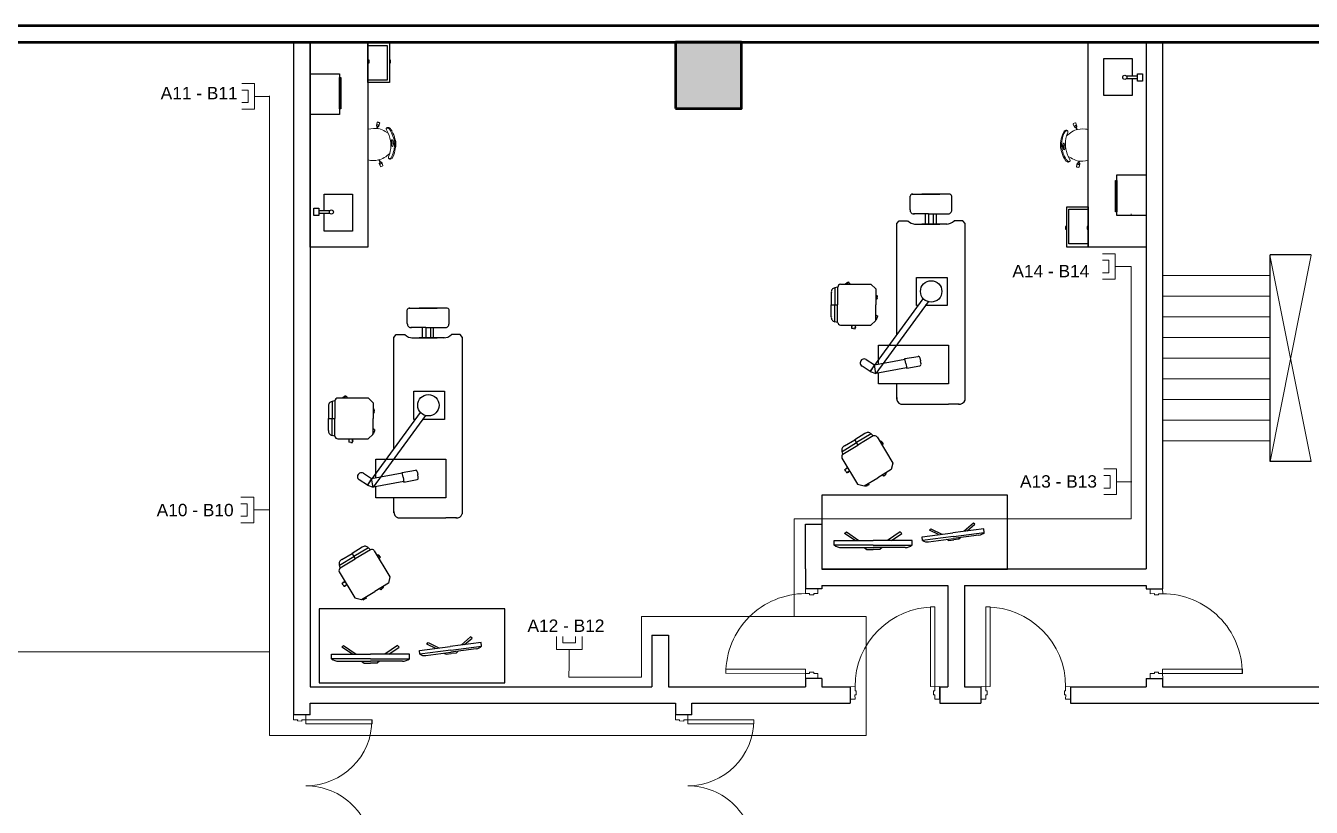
# Model space of a CAD drawing. Header units: millimetres. Extents: x 521 to 148073, y -17811 to 32040.
# Drawn here: x 29026 to 45029, y 22236 to 31959 of the extents above; entities that cross this region are included whole.
import ezdxf

# ---------------------------------------------------------------- set-up
doc = ezdxf.new("R2010")
doc.units = ezdxf.units.MM
for name, color, linetype, lineweight in [('nabytek', 7, 'Continuous', 30), ('OAP220', 1, 'Continuous', 30), ('OAP240', 7, 'Continuous', 0), ('OAP280', 2, 'Continuous', 53), ('OAP315', 5, 'Continuous', 0), ('OAP417', 2, 'Continuous', 0), ('RC1.', 190, 'Continuous', 20)]:
    doc.layers.add(name, color=color, linetype=linetype, lineweight=lineweight)
doc.layers.add('srafa', color=7, linetype='Continuous')
doc.styles.add('PDF Arial', font='arial.ttf')

# ---------------------------------------------------------------- blocks, each defined once
blk = doc.blocks.new('*U8')
at = {"layer": 'OAP315', "extrusion": (0, 0, -1), "flags": 128}
for points in [[(-0.486, 0.735), (-0.532, 0.754), (-0.836, 0.014), (-0.789, -0.005), (-0.486, 0.735)], [(0.645, -0.593), (0.599, -0.574), (0.902, 0.167), (0.948, 0.148), (0.645, -0.593)], [(-0.891, 0.037), (-0.836, 0.014), (-0.855, -0.032), (-0.841, -0.038), (-0.86, -0.084), (-0.874, -0.079), (-0.893, -0.125), (-0.948, -0.102), (-0.891, 0.037)], [(0.7, -0.615), (0.645, -0.593), (0.626, -0.639), (0.612, -0.633), (0.593, -0.68), (0.607, -0.685), (0.588, -0.731), (0.643, -0.754), (0.7, -0.615)]]:
    blk.add_lwpolyline(points, close=True, dxfattribs=at)
at = {"layer": 'OAP315', "extrusion": (0, 0, -1)}
blk.add_arc((-0.836, 0.014), 0.8, 337.7176, 67.7176, dxfattribs=at)
at = {"layer": 'OAP315'}
blk.add_arc((-0.645, -0.593), 0.8, 22.2824, 112.2824, dxfattribs=at)
blk = doc.blocks.new('B1500-91')
at = {"layer": 'OAP315', "rotation": 67.71764840910753}
blk.add_blockref('*U8', (-0.304, 0.881), dxfattribs=at)
blk = doc.blocks.new('*U6')
at = {"layer": 'OAP315', "extrusion": (0, 0, -1), "flags": 128}
for points in [[(-0.649, 0.332), (-0.607, 0.289), (-0.643, 0.254), (-0.633, 0.243), (-0.669, 0.209), (-0.68, 0.22), (-0.716, 0.185), (-0.757, 0.229), (-0.649, 0.332)], [(0.059, -0.409), (0.025, -0.373), (0.723, 0.294), (0.757, 0.258), (0.059, -0.409)], [(0.101, -0.452), (0.059, -0.409), (0.023, -0.444), (0.013, -0.433), (-0.023, -0.467), (-0.013, -0.478), (-0.049, -0.513), (-0.008, -0.556), (0.101, -0.452)]]:
    blk.add_lwpolyline(points, close=True, dxfattribs=at)
at = {"layer": 'OAP315'}
blk.add_arc((-0.059, -0.409), 0.965, 46.3107, 136.3107, dxfattribs=at)
blk = doc.blocks.new('A900-90')
at = {"layer": 'OAP315', "rotation": 313.6892712838268}
blk.add_blockref('*U6', (0.397, 0.24), dxfattribs=at)
blk = doc.blocks.new('*U95')
at = {"layer": 'nabytek'}
for p, q in [((-58, 2137), (-58, 2307)), ((-33, 2331), (312, 2331)), ((436, 2331), (90, 2331)), ((461, 2137), (461, 2307)), ((133, 2087), (-16, 2087)), ((133, 1961), (133, 2087)), ((172, 2087), (133, 2087)), ((172, 2087), (172, 1961)), ((172, 2087), (312, 2087)), ((230, 2087), (230, 1961)), ((270, 1961), (270, 2087)), ((270, 2087), (419, 2087)), ((-224, 1966), (-195, 2001)), ((-224, 580), (-224, 1966)), ((-195, 2001), (-88, 2001)), ((-1, 1961), (312, 1961)), ((403, 1961), (90, 1961)), ((90, 1961), (270, 1961)), ((312, 1961), (133, 1961)), ((172, 1961), (205, 1961)), ((598, 2001), (490, 2001)), ((627, 1966), (598, 2001)), ((627, -230), (627, 1966)), ((-959, 1177), (-994, 1168)), ((-994, 1168), (-994, 957)), ((-959, 1177), (-959, 957)), ((-924, 1212), (-546, 1212)), ((-815, 1235), (-809, 1215)), ((-808, 1212), (-809, 1215)), ((-546, 1212), (-485, 1153)), ((-485, 1153), (-485, 957)), ((-1038, 1106), (-1038, 957)), ((-554, 128), (107, 1032)), ((168, 995), (-482, 102)), ((-473, 1075), (-469, 1054)), ((-465, 1034), (-469, 1054)), ((-1038, 808), (-1038, 957)), ((-1038, 957), (-959, 957)), ((-994, 746), (-994, 957)), ((-959, 737), (-959, 957)), ((-485, 761), (-485, 957)), ((-465, 819), (-468, 798)), ((-959, 737), (-994, 746)), ((-924, 702), (-546, 702)), ((-546, 702), (-485, 761)), ((-472, 777), (-468, 798)), ((-451, 369), (-451, 452)), ((-451, 452), (-425, 452)), ((-224, 452), (-224, 456)), ((-502, 210), (-121, 280)), ((-482, 102), (-502, 210)), ((-101, 171), (-482, 102)), ((-100, 166), (-101, 171)), ((65, 296), (72, 259)), ((79, 222), (72, 259)), ((-554, 128), (-482, 102)), ((-224, -219), (-224, -29)), ((-174, -280), (421, -280)), ((555, -280), (421, -280)), ((-904, -868), (-724, -759)), ((-894, -903), (-706, -789)), ((-874, -799), (-746, -722)), ((-619, -645), (-746, -722)), ((-746, -722), (-706, -789)), ((-543, -651), (-724, -759)), ((-517, -676), (-706, -789)), ((-517, -676), (-543, -651)), ((-469, -688), (-274, -1012)), ((-409, -788), (-407, -785)), ((-393, -769), (-407, -785)), ((-906, -951), (-711, -1275)), ((-894, -903), (-904, -868)), ((-293, -1094), (-461, -1196)), ((-274, -1012), (-293, -1094)), ((-711, -1275), (-629, -1297)), ((-629, -1297), (-461, -1196)), ((-385, -1173), (-369, -1159)), ((-354, -1145), (-369, -1159)), ((-608, -1300), (-589, -1292)), ((-569, -1284), (-589, -1292)), ((-873, -1890), (-851, -1869)), ((-742, -1975), (-873, -1890)), ((-851, -1869), (-694, -1975)), ((-181, -1869), (-338, -1975)), ((-290, -1975), (-159, -1890)), ((-159, -1890), (-181, -1869)), ((92, -1930), (476, -1880)), ((185, -1849), (200, -1830)), ((297, -1903), (185, -1849)), ((200, -1830), (336, -1898)), ((860, -1829), (476, -1880)), ((799, -1908), (485, -1950)), ((730, -1761), (617, -1861)), ((655, -1856), (749, -1775)), ((749, -1775), (730, -1761)), ((-1002, -1975), (-516, -1975)), ((-912, -2064), (-516, -2064)), ((-628, -2064), (-596, -2088)), ((-30, -1975), (-516, -1975)), ((-119, -2064), (-516, -2064)), ((-404, -2064), (-435, -2088)), ((172, -1991), (485, -1950)), ((396, -1961), (424, -1977)), ((424, -1977), (488, -1969)), ((551, -1961), (488, -1969)), ((574, -1938), (551, -1961)), ((-596, -2088), (-516, -2088)), ((-435, -2088), (-516, -2088))]:
    blk.add_line(p, q, dxfattribs=at)
for points in [[(43, 946), (24, 946), (24, 1296), (405, 1296), (405, 946), (132, 946)], [(-853, 1212), (-857, 1222), (-815, 1235), (-809, 1215)], [(-808, 1212), (-809, 1215)], [(-485, 1072), (-473, 1075), (-469, 1054)], [(-485, 1030), (-465, 1034), (-469, 1054)], [(-485, 822), (-465, 819), (-468, 798)], [(-762, 660), (-782, 661), (-780, 702)], [(-762, 660), (-741, 659), (-739, 702)], [(-485, 779), (-472, 777), (-468, 798)], [(-425, 452), (421, 452), (421, -29), (-451, -29), (-451, 108)], [(-451, 219), (-451, 369)], [(-604, 275), (-502, 210), (-554, 128), (-656, 194)], [(-111, 226), (-122, 286), (43, 315)], [(-111, 226), (-100, 166), (65, 196)], [(65, 296), (72, 259)], [(79, 222), (72, 259)], [(-433, -748), (-426, -740), (-393, -769), (-407, -785)], [(-409, -788), (-407, -785)], [(-858, -1112), (-868, -1093), (-832, -1074)], [(-858, -1112), (-848, -1130), (-810, -1110)], [(-577, -1265), (-569, -1284), (-589, -1292)], [(-399, -1158), (-385, -1173), (-369, -1159)], [(-362, -1136), (-354, -1145), (-369, -1159)], [(-613, -1287), (-608, -1300), (-589, -1292)], [(482, -1925), (98, -1975), (92, -1930), (476, -1880)], [(482, -1925), (866, -1875), (860, -1829), (476, -1880)], [(-516, -2033), (-1002, -2033), (-1002, -1975), (-516, -1975)], [(-516, -2033), (-30, -2033), (-30, -1975), (-516, -1975)]]:
    blk.add_lwpolyline(points, dxfattribs=at)
blk.add_lwpolyline([(-1154, -2331), (1154, -2331), (1154, -1412), (-1154, -1412)], close=True, dxfattribs=at)
blk.add_circle((205, 1122), 133, dxfattribs=at)
for centre, radius, start, end in [((-29, 2302), 29.4, 81.9407, 170.0281), ((432, 2302), 29.4, 9.9719, 98.0593), ((-10, 2135), 48.2, 177.1723, 277.1519), ((413, 2135), 48.2, 262.8481, 2.8277), ((5, 2088), 127, 223.3085, 272.3226), ((398, 2088), 127, 267.6774, 316.6915), ((-985, 1115), 53.5, 99.8338, 189.9471), ((-919, 1172), 39.9, 96.8424, 173.1576), ((-826, 1200), 36, 75.9742, 139.9989), ((-488, 1041), 36, 69.914, 84.7701), ((-492, 1059), 36, 283.3806, 313.9387), ((-985, 799), 53.5, 170.0529, 260.1662), ((-491, 792), 36, 49.4152, 79.7512), ((-919, 742), 39.9, 186.8424, 263.1576), ((-751, 681), 36, 145.1372, 209.162), ((-770, 682), 36, 325.1372, 29.162), ((-488, 811), 36, 275.6596, 293.4399), ((-547, 764), 61.7, 357.2677, 2.7323), ((-630, 234), 48.4, 57.5834, 237.5834), ((41, 290), 25.6, 6.9044, 85.0243), ((53, 219), 25.6, 295.6337, 13.7535), ((-150, -209), 74.5, 172.1869, 251.4375), ((556, -206), 74.5, 262.1869, 341.4375), ((-584, -686), 53.5, 40.8802, 130.9935), ((-854, -848), 53.5, 111.0994, 201.2126), ((-501, -712), 39.9, 37.8889, 114.204), ((-429, -778), 36, 17.0206, 81.0453), ((-869, -934), 39.9, 127.8889, 204.204), ((-834, -1110), 36, 86.1837, 150.2084), ((-843, -1093), 36, 266.1837, 330.2084), ((-606, -1275), 36, 350.4617, 20.7977), ((-377, -1137), 36, 224.4271, 254.9851), ((-391, -1150), 36, 10.9604, 25.8166), ((-658, -1242), 61.7, 298.3141, 303.7788), ((-588, -1268), 36, 216.706, 234.4864), ((791, -1808), 101, 274.3953, 318.5955), ((-919, -1937), 126, 228.8706, 273.0709), ((-113, -1937), 126, 266.9291, 311.1294), ((153, -1892), 101, 236.3367, 280.537)]:
    blk.add_arc(centre, radius, start, end, dxfattribs=at)
blk = doc.blocks.new('*U94')
at = {"layer": 'nabytek', "color": 0, "linetype": 'ByBlock', "lineweight": -2, "transparency": 16777216}
blk.add_blockref('*U95', (0, 0), dxfattribs=at)
blk = doc.blocks.new('*U97')
at = {"layer": 'nabytek'}
for p, q in [((-58, 2137), (-58, 2307)), ((-33, 2331), (312, 2331)), ((436, 2331), (90, 2331)), ((461, 2137), (461, 2307)), ((133, 2087), (-16, 2087)), ((133, 1961), (133, 2087)), ((172, 2087), (133, 2087)), ((172, 2087), (172, 1961)), ((172, 2087), (312, 2087)), ((230, 2087), (230, 1961)), ((270, 1961), (270, 2087)), ((270, 2087), (419, 2087)), ((-224, 1966), (-195, 2001)), ((-224, 580), (-224, 1966)), ((-195, 2001), (-88, 2001)), ((-1, 1961), (312, 1961)), ((403, 1961), (90, 1961)), ((90, 1961), (270, 1961)), ((312, 1961), (133, 1961)), ((172, 1961), (205, 1961)), ((598, 2001), (490, 2001)), ((627, 1966), (598, 2001)), ((627, -230), (627, 1966)), ((-959, 1177), (-994, 1168)), ((-994, 1168), (-994, 957)), ((-959, 1177), (-959, 957)), ((-924, 1212), (-546, 1212)), ((-815, 1235), (-809, 1215)), ((-808, 1212), (-809, 1215)), ((-546, 1212), (-485, 1153)), ((-485, 1153), (-485, 957)), ((-1038, 1106), (-1038, 957)), ((-554, 128), (107, 1032)), ((168, 995), (-482, 102)), ((-473, 1075), (-469, 1054)), ((-465, 1034), (-469, 1054)), ((-1038, 808), (-1038, 957)), ((-1038, 957), (-959, 957)), ((-994, 746), (-994, 957)), ((-959, 737), (-959, 957)), ((-485, 761), (-485, 957)), ((-465, 819), (-468, 798)), ((-959, 737), (-994, 746)), ((-924, 702), (-546, 702)), ((-546, 702), (-485, 761)), ((-472, 777), (-468, 798)), ((-451, 369), (-451, 452)), ((-451, 452), (-425, 452)), ((-224, 452), (-224, 456)), ((-502, 210), (-121, 280)), ((-482, 102), (-502, 210)), ((-101, 171), (-482, 102)), ((-100, 166), (-101, 171)), ((65, 296), (72, 259)), ((79, 222), (72, 259)), ((-554, 128), (-482, 102)), ((-224, -219), (-224, -29)), ((-174, -280), (421, -280)), ((555, -280), (421, -280)), ((-904, -868), (-724, -759)), ((-894, -903), (-706, -789)), ((-874, -799), (-746, -722)), ((-619, -645), (-746, -722)), ((-746, -722), (-706, -789)), ((-543, -651), (-724, -759)), ((-517, -676), (-706, -789)), ((-517, -676), (-543, -651)), ((-469, -688), (-274, -1012)), ((-409, -788), (-407, -785)), ((-393, -769), (-407, -785)), ((-906, -951), (-711, -1275)), ((-894, -903), (-904, -868)), ((-293, -1094), (-461, -1196)), ((-274, -1012), (-293, -1094)), ((-711, -1275), (-629, -1297)), ((-629, -1297), (-461, -1196)), ((-385, -1173), (-369, -1159)), ((-354, -1145), (-369, -1159)), ((-608, -1300), (-589, -1292)), ((-569, -1284), (-589, -1292)), ((-873, -1890), (-851, -1869)), ((-742, -1975), (-873, -1890)), ((-851, -1869), (-694, -1975)), ((-181, -1869), (-338, -1975)), ((-290, -1975), (-159, -1890)), ((-159, -1890), (-181, -1869)), ((92, -1930), (476, -1880)), ((185, -1849), (200, -1830)), ((297, -1903), (185, -1849)), ((200, -1830), (336, -1898)), ((860, -1829), (476, -1880)), ((799, -1908), (485, -1950)), ((730, -1761), (617, -1861)), ((655, -1856), (749, -1775)), ((749, -1775), (730, -1761)), ((-1002, -1975), (-516, -1975)), ((-912, -2064), (-516, -2064)), ((-628, -2064), (-596, -2088)), ((-30, -1975), (-516, -1975)), ((-119, -2064), (-516, -2064)), ((-404, -2064), (-435, -2088)), ((172, -1991), (485, -1950)), ((396, -1961), (424, -1977)), ((424, -1977), (488, -1969)), ((551, -1961), (488, -1969)), ((574, -1938), (551, -1961)), ((-596, -2088), (-516, -2088)), ((-435, -2088), (-516, -2088))]:
    blk.add_line(p, q, dxfattribs=at)
for points in [[(43, 946), (24, 946), (24, 1296), (405, 1296), (405, 946), (132, 946)], [(-853, 1212), (-857, 1222), (-815, 1235), (-809, 1215)], [(-808, 1212), (-809, 1215)], [(-485, 1072), (-473, 1075), (-469, 1054)], [(-485, 1030), (-465, 1034), (-469, 1054)], [(-485, 822), (-465, 819), (-468, 798)], [(-762, 660), (-782, 661), (-780, 702)], [(-762, 660), (-741, 659), (-739, 702)], [(-485, 779), (-472, 777), (-468, 798)], [(-425, 452), (421, 452), (421, -29), (-451, -29), (-451, 108)], [(-451, 219), (-451, 369)], [(-604, 275), (-502, 210), (-554, 128), (-656, 194)], [(-111, 226), (-122, 286), (43, 315)], [(-111, 226), (-100, 166), (65, 196)], [(65, 296), (72, 259)], [(79, 222), (72, 259)], [(-433, -748), (-426, -740), (-393, -769), (-407, -785)], [(-409, -788), (-407, -785)], [(-858, -1112), (-868, -1093), (-832, -1074)], [(-858, -1112), (-848, -1130), (-810, -1110)], [(-577, -1265), (-569, -1284), (-589, -1292)], [(-399, -1158), (-385, -1173), (-369, -1159)], [(-362, -1136), (-354, -1145), (-369, -1159)], [(-613, -1287), (-608, -1300), (-589, -1292)], [(482, -1925), (98, -1975), (92, -1930), (476, -1880)], [(482, -1925), (866, -1875), (860, -1829), (476, -1880)], [(-516, -2033), (-1002, -2033), (-1002, -1975), (-516, -1975)], [(-516, -2033), (-30, -2033), (-30, -1975), (-516, -1975)]]:
    blk.add_lwpolyline(points, dxfattribs=at)
blk.add_lwpolyline([(-1154, -2331), (1154, -2331), (1154, -1412), (-1154, -1412)], close=True, dxfattribs=at)
blk.add_circle((205, 1122), 133, dxfattribs=at)
for centre, radius, start, end in [((-29, 2302), 29.4, 81.9407, 170.0281), ((432, 2302), 29.4, 9.9719, 98.0593), ((-10, 2135), 48.2, 177.1723, 277.1519), ((413, 2135), 48.2, 262.8481, 2.8277), ((5, 2088), 127, 223.3085, 272.3226), ((398, 2088), 127, 267.6774, 316.6915), ((-985, 1115), 53.5, 99.8338, 189.9471), ((-919, 1172), 39.9, 96.8424, 173.1576), ((-826, 1200), 36, 75.9742, 139.9989), ((-488, 1041), 36, 69.914, 84.7701), ((-492, 1059), 36, 283.3806, 313.9387), ((-985, 799), 53.5, 170.0529, 260.1662), ((-491, 792), 36, 49.4152, 79.7512), ((-919, 742), 39.9, 186.8424, 263.1576), ((-751, 681), 36, 145.1372, 209.162), ((-770, 682), 36, 325.1372, 29.162), ((-488, 811), 36, 275.6596, 293.4399), ((-547, 764), 61.7, 357.2677, 2.7323), ((-630, 234), 48.4, 57.5834, 237.5834), ((41, 290), 25.6, 6.9044, 85.0243), ((53, 219), 25.6, 295.6337, 13.7535), ((-150, -209), 74.5, 172.1869, 251.4375), ((556, -206), 74.5, 262.1869, 341.4375), ((-584, -686), 53.5, 40.8802, 130.9935), ((-854, -848), 53.5, 111.0994, 201.2126), ((-501, -712), 39.9, 37.8889, 114.204), ((-429, -778), 36, 17.0206, 81.0453), ((-869, -934), 39.9, 127.8889, 204.204), ((-834, -1110), 36, 86.1837, 150.2084), ((-843, -1093), 36, 266.1837, 330.2084), ((-606, -1275), 36, 350.4617, 20.7977), ((-377, -1137), 36, 224.4271, 254.9851), ((-391, -1150), 36, 10.9604, 25.8166), ((-658, -1242), 61.7, 298.3141, 303.7788), ((-588, -1268), 36, 216.706, 234.4864), ((791, -1808), 101, 274.3953, 318.5955), ((-919, -1937), 126, 228.8706, 273.0709), ((-113, -1937), 126, 266.9291, 311.1294), ((153, -1892), 101, 236.3367, 280.537)]:
    blk.add_arc(centre, radius, start, end, dxfattribs=at)
blk = doc.blocks.new('*U96')
at = {"layer": 'nabytek', "color": 0, "linetype": 'ByBlock', "lineweight": -2, "transparency": 16777216}
blk.add_blockref('*U97', (0, 0), dxfattribs=at)

msp = doc.modelspace()

# ---------------------------------------------------------------- linework, layer by layer
at = {"layer": 'nabytek'}
for p, q in [((33430, 30753), (33404, 30759)), ((42108, 30205), (42134, 30198))]:
    msp.add_line(p, q, dxfattribs=at)
for points in [[(32565, 31753), (33286, 31753), (33286, 29204), (32565, 29204)], [(33286, 31753), (33555, 31753), (33555, 31254), (33286, 31254)], [(33286, 31712), (33527, 31712), (33527, 31282), (33286, 31282)], [(42973, 29204), (42252, 29204), (42252, 31753), (42973, 31753)], [(33286, 31496), (33300, 31496), (33300, 31529), (33286, 31529)], [(33555, 31496), (33568, 31496), (33568, 31529), (33555, 31529)], [(32565, 31360), (32930, 31360), (32930, 30854), (32565, 30854)], [(32930, 31315), (32947, 31315), (32947, 30925), (32930, 30925)], [(42926, 31268), (42865, 31268), (42865, 31359), (42926, 31359)], [(42973, 29598), (42608, 29598), (42608, 30103), (42973, 30103)], [(42608, 29642), (42591, 29642), (42591, 30033), (42608, 30033)], [(32612, 29689), (32673, 29689), (32673, 29598), (32612, 29598)], [(42252, 29204), (41984, 29204), (41984, 29704), (42252, 29704)], [(42252, 29245), (42012, 29245), (42012, 29676), (42252, 29676)], [(41984, 29461), (41970, 29461), (41970, 29428), (41984, 29428)], [(42252, 29461), (42239, 29461), (42239, 29428), (42252, 29428)]]:
    msp.add_lwpolyline(points, close=True, dxfattribs=at)
for points in [[(42797, 31297), (42797, 31093), (42445, 31093), (42445, 31553), (42797, 31553), (42797, 31334)], [(42865, 31297), (42723, 31297)], [(42725, 31334), (42865, 31334)], [(32741, 29661), (32741, 29864), (33094, 29864), (33094, 29404), (32741, 29404), (32741, 29623)], [(32673, 29661), (32816, 29661)], [(32813, 29623), (32673, 29623)]]:
    msp.add_lwpolyline(points, dxfattribs=at)
at = {"layer": 'nabytek', "lineweight": 13}
for points in [[(33391, 30717), (33400, 30757), (33392, 30710)], [(33423, 30709), (33433, 30749), (33419, 30704)], [(33430, 30753), (33432, 30751), (33433, 30749)], [(42065, 30735), (42065, 30738), (42067, 30740)], [(42080, 30698), (42065, 30735), (42086, 30693)], [(42066, 30743), (42091, 30753)], [(42111, 30710), (42096, 30748), (42111, 30703)], [(33393, 30713), (33391, 30715), (33391, 30717)], [(33419, 30704), (33416, 30704), (33404, 30707), (33392, 30710)], [(33394, 30681), (33400, 30703)], [(33403, 30681), (33408, 30701)], [(33537, 30624), (33501, 30644)], [(33537, 30624), (33501, 30644)], [(33512, 30679), (33516, 30683)], [(33512, 30679), (33516, 30683)], [(33515, 30664), (33512, 30676)], [(33515, 30664), (33512, 30676)], [(33515, 30664), (33537, 30624)], [(33515, 30664), (33537, 30624)], [(33545, 30693), (33556, 30689), (33563, 30681), (33586, 30646)], [(33545, 30693), (33556, 30689), (33563, 30681), (33586, 30646)], [(41930, 30603), (41947, 30641), (41953, 30649), (41963, 30656)], [(41930, 30603), (41947, 30641), (41953, 30649), (41963, 30656)], [(41982, 30588), (41997, 30632)], [(41982, 30588), (41997, 30632)], [(42015, 30614), (41982, 30588)], [(42015, 30614), (41982, 30588)], [(41993, 30650), (41998, 30646)], [(41993, 30650), (41998, 30646)], [(41998, 30644), (41997, 30632)], [(41998, 30644), (41997, 30632)], [(42086, 30693), (42088, 30694), (42100, 30698), (42111, 30703)], [(42107, 30666), (42097, 30692)], [(42116, 30668), (42104, 30695)], [(42111, 30710), (42111, 30708), (42110, 30706)], [(33578, 30519), (33579, 30535), (33583, 30540), (33589, 30538), (33594, 30532)], [(33578, 30519), (33579, 30535), (33583, 30540), (33589, 30538), (33594, 30532)], [(33578, 30519), (33579, 30535)], [(33578, 30519), (33579, 30535)], [(33578, 30519), (33579, 30499)], [(33581, 30478), (33579, 30499), (33578, 30519)], [(33578, 30519), (33579, 30499)], [(33581, 30478), (33579, 30499), (33578, 30519)], [(33579, 30499), (33581, 30478)], [(33579, 30499), (33581, 30478)], [(33585, 30464), (33581, 30478)], [(33599, 30469), (33595, 30462), (33590, 30458), (33585, 30464), (33581, 30478)], [(33585, 30464), (33581, 30478)], [(33599, 30469), (33595, 30462), (33590, 30458), (33585, 30464), (33581, 30478)], [(33589, 30538), (33594, 30532), (33589, 30538), (33583, 30540)], [(33589, 30538), (33594, 30532), (33589, 30538), (33583, 30540)], [(33590, 30458), (33585, 30464), (33590, 30458), (33595, 30462)], [(33590, 30458), (33585, 30464), (33590, 30458), (33595, 30462)], [(33595, 30500), (33594, 30532)], [(33595, 30500), (33594, 30532)], [(33594, 30513), (33600, 30514)], [(33594, 30510), (33602, 30507), (33602, 30503), (33596, 30485)], [(33599, 30469), (33595, 30500)], [(33599, 30469), (33595, 30500)], [(33602, 30486), (33597, 30483)], [(33602, 30483), (33597, 30483)], [(33597, 30480), (33601, 30480)], [(33618, 30565), (33622, 30552)], [(33618, 30565), (33622, 30552)], [(33622, 30552), (33629, 30503), (33629, 30453)], [(33622, 30552), (33629, 30503)], [(33622, 30552), (33629, 30503), (33629, 30453)], [(33622, 30552), (33629, 30503)], [(33628, 30439), (33628, 30439)], [(33628, 30439), (33628, 30439)], [(33629, 30503), (33629, 30453)], [(33629, 30503), (33629, 30453)], [(41917, 30406), (41910, 30455), (41909, 30504)], [(41910, 30455), (41909, 30504)], [(41917, 30406), (41910, 30455), (41909, 30504)], [(41910, 30455), (41909, 30504)], [(41910, 30518), (41910, 30518)], [(41910, 30518), (41910, 30518)], [(41917, 30406), (41910, 30455)], [(41917, 30406), (41910, 30455)], [(41920, 30392), (41917, 30406)], [(41920, 30392), (41917, 30406)], [(41936, 30471), (41942, 30474)], [(41944, 30448), (41937, 30451), (41936, 30454), (41942, 30472)], [(41941, 30478), (41937, 30477)], [(41937, 30474), (41942, 30474)], [(41944, 30444), (41938, 30444)], [(41940, 30489), (41943, 30496), (41949, 30499), (41954, 30494), (41957, 30479)], [(41940, 30489), (41943, 30496), (41949, 30499), (41954, 30494), (41957, 30479)], [(41940, 30489), (41943, 30457)], [(41940, 30489), (41943, 30457)], [(41949, 30499), (41954, 30494), (41949, 30499), (41943, 30496)], [(41949, 30499), (41954, 30494), (41949, 30499), (41943, 30496)], [(41943, 30457), (41944, 30425)], [(41943, 30457), (41944, 30425)], [(41961, 30438), (41959, 30423), (41955, 30417), (41949, 30419), (41944, 30425)], [(41961, 30438), (41959, 30423), (41955, 30417), (41949, 30419), (41944, 30425)], [(41949, 30419), (41944, 30425), (41949, 30419), (41955, 30417)], [(41949, 30419), (41944, 30425), (41949, 30419), (41955, 30417)], [(41954, 30494), (41957, 30479)], [(41954, 30494), (41957, 30479)], [(41960, 30458), (41957, 30479)], [(41957, 30479), (41960, 30458), (41961, 30438)], [(41960, 30458), (41957, 30479)], [(41957, 30479), (41960, 30458), (41961, 30438)], [(41961, 30438), (41959, 30423)], [(41961, 30438), (41959, 30423)], [(41961, 30438), (41960, 30458)], [(41961, 30438), (41960, 30458)], [(33422, 30290), (33434, 30262)], [(33427, 30247), (33442, 30209), (33428, 30254)], [(33427, 30247), (33427, 30249), (33429, 30251)], [(33452, 30265), (33450, 30264), (33439, 30259), (33428, 30254)], [(33431, 30292), (33442, 30265)], [(33458, 30260), (33473, 30222), (33452, 30265)], [(33524, 30344), (33557, 30369)], [(33524, 30344), (33557, 30369)], [(33540, 30313), (33541, 30326)], [(33540, 30313), (33541, 30326)], [(33557, 30369), (33541, 30326)], [(33557, 30369), (33541, 30326)], [(33545, 30307), (33541, 30311)], [(33545, 30307), (33541, 30311)], [(33608, 30354), (33591, 30316), (33586, 30308), (33576, 30302)], [(33608, 30354), (33591, 30316), (33586, 30308), (33576, 30302)], [(41993, 30264), (41982, 30269), (41975, 30276), (41953, 30311)], [(41993, 30264), (41982, 30269), (41975, 30276), (41953, 30311)], [(42023, 30293), (42001, 30334)], [(42001, 30334), (42038, 30314)], [(42023, 30293), (42001, 30334)], [(42001, 30334), (42038, 30314)], [(42026, 30279), (42022, 30274)], [(42026, 30279), (42022, 30274)], [(42023, 30293), (42026, 30281)], [(42023, 30293), (42026, 30281)], [(42115, 30248), (42106, 30209), (42120, 30254)], [(42120, 30254), (42123, 30253), (42134, 30250), (42146, 30248)], [(42135, 30277), (42130, 30256)], [(42144, 30276), (42138, 30254)], [(42148, 30240), (42139, 30201), (42146, 30248)], [(33473, 30215), (33448, 30204)], [(33473, 30222), (33473, 30220), (33471, 30218)], [(42108, 30205), (42106, 30206), (42106, 30209)], [(42145, 30244), (42147, 30243), (42148, 30240)]]:
    msp.add_lwpolyline(points, dxfattribs=at)
at = {"layer": 'nabytek'}
for centre in [(42707, 31317), (32831, 29641)]:
    msp.add_circle(centre, 25.6, dxfattribs=at)
at = {"layer": 'nabytek', "lineweight": 13}
for centre, radius, start, end in [((33371, 30353), 329, 81.0504, 104.5536), ((33371, 30353), 329, 81.0504, 104.5536), ((33351, 30411), 277, 57.339, 75.0494), ((33351, 30411), 277, 57.339, 75.0494), ((33528, 30661), 25.2, 79.5095, 117.9407), ((33528, 30661), 25.2, 79.5095, 117.9407), ((33528, 30661), 25.2, 79.5095, 117.9407), ((33528, 30661), 25.2, 79.5095, 117.9407), ((33536, 30641), 53.2, 80.3322, 105.1518), ((33536, 30641), 53.2, 80.3322, 105.1518), ((33531, 30664), 22.1, 47.1546, 86.3375), ((33531, 30664), 22.1, 47.1546, 86.3375), ((33531, 30664), 22.1, 47.1546, 86.3375), ((33531, 30664), 22.1, 47.1546, 86.3375), ((33203, 30470), 368, 4.3791, 24.6532), ((33203, 30470), 368, 4.3791, 24.6532), ((33203, 30470), 368, 4.3791, 24.6532), ((33203, 30470), 368, 4.3791, 24.6532), ((33400, 30552), 194, 28.794, 41.4214), ((33400, 30552), 194, 28.794, 41.4214), ((33400, 30552), 194, 28.794, 41.4214), ((33400, 30552), 194, 28.794, 41.4214), ((33272, 30473), 344, 15.6034, 29.9223), ((33272, 30473), 344, 15.6034, 29.9223), ((33272, 30473), 344, 15.6034, 29.9223), ((33272, 30473), 344, 15.6034, 29.9223), ((33274, 30474), 356, 12.6255, 28.9984), ((33274, 30474), 356, 12.6255, 28.9984), ((33289, 30477), 327, 4.3529, 15.7986), ((33289, 30477), 327, 4.3529, 15.7986), ((33289, 30477), 327, 4.3529, 15.7986), ((33289, 30477), 327, 4.3529, 15.7986), ((42264, 30480), 356, 159.8467, 176.2196), ((42264, 30480), 356, 159.8467, 176.2196), ((42266, 30480), 344, 158.9229, 173.2418), ((42266, 30480), 344, 158.9229, 173.2418), ((42266, 30480), 344, 158.9229, 173.2418), ((42266, 30480), 344, 158.9229, 173.2418), ((42128, 30538), 194, 147.4248, 160.0501), ((42128, 30538), 194, 147.4248, 160.0501), ((42128, 30538), 194, 147.4248, 160.0501), ((42128, 30538), 194, 147.4248, 160.0501), ((41980, 30605), 53.2, 83.6868, 108.5143), ((41980, 30605), 53.2, 83.6868, 108.5143), ((41982, 30629), 22.1, 102.5077, 141.6906), ((41982, 30629), 22.1, 102.5077, 141.6906), ((41982, 30629), 22.1, 102.5077, 141.6906), ((41982, 30629), 22.1, 102.5077, 141.6906), ((42336, 30488), 368, 164.192, 184.4662), ((42336, 30488), 368, 164.192, 184.4662), ((42336, 30488), 368, 164.192, 184.4662), ((42336, 30488), 368, 164.192, 184.4662), ((41985, 30626), 25.2, 70.9045, 109.3357), ((41985, 30626), 25.2, 70.9045, 109.3357), ((41985, 30626), 25.2, 70.9045, 109.3357), ((41985, 30626), 25.2, 70.9045, 109.3357), ((42198, 30406), 277, 113.7964, 131.5067), ((42198, 30406), 277, 113.7964, 131.5067), ((42187, 30346), 329, 84.2916, 107.7947), ((42187, 30346), 329, 84.2916, 107.7947), ((42207, 30499), 175, 74.969, 85.8878), ((42207, 30499), 175, 74.969, 85.8878), ((33203, 30469), 368, 344.192, 4.4662), ((33203, 30469), 368, 344.192, 4.4662), ((33203, 30469), 368, 344.192, 4.4662), ((33203, 30469), 368, 344.192, 4.4662), ((33272, 30477), 344, 338.9229, 353.2418), ((33272, 30477), 344, 338.9229, 353.2418), ((33272, 30477), 344, 338.9229, 353.2418), ((33272, 30477), 344, 338.9229, 353.2418), ((33512, 30493), 90.8, 4.721, 25.2388), ((33512, 30493), 90.8, 4.721, 25.2388), ((33512, 30494), 90.8, 343.6066, 4.1247), ((33512, 30494), 90.8, 343.6066, 4.1247), ((33274, 30477), 356, 339.8467, 356.2196), ((33274, 30477), 356, 339.8467, 356.2196), ((33289, 30476), 327, 353.0467, 4.4922), ((33289, 30476), 327, 353.0467, 4.4922), ((33289, 30476), 327, 353.0467, 4.4922), ((33289, 30476), 327, 353.0467, 4.4922), ((33445, 30487), 189, 345.3185, 4.7441), ((33445, 30487), 189, 345.3185, 4.7441), ((42094, 30470), 189, 165.3185, 184.7441), ((42094, 30470), 189, 165.3185, 184.7441), ((42264, 30484), 356, 192.6255, 208.9984), ((42264, 30484), 356, 192.6255, 208.9984), ((42249, 30481), 327, 173.0467, 184.4922), ((42249, 30481), 327, 173.0467, 184.4922), ((42249, 30481), 327, 173.0467, 184.4922), ((42249, 30481), 327, 173.0467, 184.4922), ((42250, 30480), 327, 184.3529, 195.7986), ((42250, 30480), 327, 184.3529, 195.7986), ((42250, 30480), 327, 184.3529, 195.7986), ((42250, 30480), 327, 184.3529, 195.7986), ((42027, 30463), 90.8, 163.6066, 184.1247), ((42027, 30463), 90.8, 163.6066, 184.1247), ((42027, 30464), 90.8, 184.721, 205.2388), ((42027, 30464), 90.8, 184.721, 205.2388), ((42336, 30487), 368, 184.3791, 204.6532), ((42336, 30487), 368, 184.3791, 204.6532), ((42336, 30487), 368, 184.3791, 204.6532), ((42336, 30487), 368, 184.3791, 204.6532), ((33331, 30458), 175, 254.969, 265.8878), ((33331, 30458), 175, 254.969, 265.8878), ((33351, 30611), 329, 264.2916, 287.7947), ((33351, 30611), 329, 264.2916, 287.7947), ((33340, 30551), 277, 293.7964, 311.5067), ((33340, 30551), 277, 293.7964, 311.5067), ((33553, 30331), 25.2, 250.9045, 289.3357), ((33553, 30331), 25.2, 250.9045, 289.3357), ((33553, 30331), 25.2, 250.9045, 289.3357), ((33553, 30331), 25.2, 250.9045, 289.3357), ((33559, 30352), 53.2, 263.6868, 288.5143), ((33559, 30352), 53.2, 263.6868, 288.5143), ((33557, 30329), 22.1, 282.5077, 321.6906), ((33557, 30329), 22.1, 282.5077, 321.6906), ((33557, 30329), 22.1, 282.5077, 321.6906), ((33557, 30329), 22.1, 282.5077, 321.6906), ((33411, 30419), 194, 327.4248, 340.0501), ((33411, 30419), 194, 327.4248, 340.0501), ((33411, 30419), 194, 327.4248, 340.0501), ((33411, 30419), 194, 327.4248, 340.0501), ((42266, 30484), 344, 195.6034, 209.9223), ((42266, 30484), 344, 195.6034, 209.9223), ((42266, 30484), 344, 195.6034, 209.9223), ((42266, 30484), 344, 195.6034, 209.9223), ((42138, 30406), 194, 208.794, 221.4214), ((42138, 30406), 194, 208.794, 221.4214), ((42138, 30406), 194, 208.794, 221.4214), ((42138, 30406), 194, 208.794, 221.4214), ((42008, 30294), 22.1, 227.1546, 266.3375), ((42008, 30294), 22.1, 227.1546, 266.3375), ((42008, 30294), 22.1, 227.1546, 266.3375), ((42008, 30294), 22.1, 227.1546, 266.3375), ((42002, 30316), 53.2, 260.3322, 285.1518), ((42002, 30316), 53.2, 260.3322, 285.1518), ((42011, 30296), 25.2, 259.5095, 297.9407), ((42011, 30296), 25.2, 259.5095, 297.9407), ((42011, 30296), 25.2, 259.5095, 297.9407), ((42011, 30296), 25.2, 259.5095, 297.9407), ((42187, 30547), 277, 237.339, 255.0494), ((42187, 30547), 277, 237.339, 255.0494), ((42167, 30604), 329, 261.0504, 284.5536), ((42167, 30604), 329, 261.0504, 284.5536)]:
    msp.add_arc(centre, radius, start, end, dxfattribs=at)
for points in [[(33394, 30714), (33393, 30720), (33400, 30728), (33406, 30728)], [(33396, 30718), (33398, 30723), (33405, 30727), (33410, 30726)], [(33400, 30756), (33400, 30758), (33402, 30760), (33404, 30759)], [(33406, 30728), (33413, 30729), (33421, 30722), (33421, 30716)], [(33410, 30726), (33415, 30725), (33420, 30718), (33419, 30713)], [(42092, 30750), (42093, 30751), (42096, 30749), (42096, 30748)], [(33403, 30704), (33398, 30706), (33394, 30713), (33396, 30718)], [(33408, 30701), (33402, 30700), (33394, 30707), (33394, 30714)], [(33419, 30713), (33418, 30708), (33412, 30702), (33406, 30703)], [(33421, 30716), (33422, 30709), (33415, 30701), (33408, 30701)], [(33423, 30709), (33423, 30708), (33421, 30706), (33419, 30707)], [(33512, 30679), (33513, 30684), (33517, 30690), (33523, 30692)], [(33512, 30679), (33513, 30684), (33517, 30690), (33523, 30692)], [(33512, 30676), (33512, 30679), (33513, 30682), (33516, 30683)], [(33512, 30676), (33512, 30679), (33513, 30682), (33516, 30683)], [(41985, 30658), (41991, 30657), (41997, 30652), (41998, 30646)], [(41985, 30658), (41991, 30657), (41997, 30652), (41998, 30646)], [(41993, 30650), (41996, 30650), (41998, 30647), (41998, 30644)], [(41993, 30650), (41996, 30650), (41998, 30647), (41998, 30644)], [(42096, 30692), (42083, 30695), (42081, 30696), (42080, 30698)], [(42082, 30704), (42081, 30711), (42088, 30719), (42094, 30719)], [(42084, 30702), (42082, 30707), (42086, 30714), (42091, 30716)], [(42101, 30696), (42090, 30691), (42082, 30698), (42082, 30704)], [(42098, 30694), (42093, 30693), (42086, 30697), (42084, 30702)], [(42091, 30716), (42096, 30718), (42104, 30716), (42106, 30711)], [(42094, 30719), (42101, 30720), (42109, 30713), (42109, 30706)], [(42109, 30706), (42110, 30700), (42103, 30692), (42096, 30692)], [(42106, 30711), (42108, 30706), (42106, 30698), (42101, 30696)], [(33622, 30552), (33627, 30546), (33632, 30524), (33634, 30503)], [(33622, 30552), (33627, 30546), (33632, 30524), (33634, 30503)], [(41917, 30406), (41912, 30412), (41906, 30433), (41905, 30454)], [(41917, 30406), (41912, 30412), (41906, 30433), (41905, 30454)], [(33430, 30251), (33428, 30258), (33435, 30266), (33442, 30265)], [(33444, 30239), (33438, 30237), (33429, 30244), (33430, 30251)], [(33433, 30247), (33430, 30251), (33432, 30259), (33437, 30262)], [(33447, 30241), (33443, 30239), (33435, 30242), (33433, 30247)], [(33437, 30262), (33449, 30267), (33457, 30260), (33456, 30253)], [(33441, 30263), (33446, 30265), (33453, 30261), (33454, 30255)], [(33442, 30265), (33455, 30262), (33458, 30261), (33458, 30260)], [(33456, 30253), (33458, 30246), (33451, 30238), (33444, 30239)], [(33454, 30255), (33456, 30250), (33452, 30243), (33447, 30241)], [(33545, 30307), (33542, 30308), (33540, 30311), (33540, 30313)], [(33545, 30307), (33542, 30308), (33540, 30311), (33540, 30313)], [(33553, 30299), (33547, 30300), (33542, 30305), (33541, 30311)], [(33553, 30299), (33547, 30300), (33542, 30305), (33541, 30311)], [(42026, 30279), (42026, 30273), (42021, 30267), (42016, 30265)], [(42026, 30279), (42026, 30273), (42021, 30267), (42016, 30265)], [(42026, 30281), (42027, 30278), (42025, 30275), (42022, 30274)], [(42026, 30281), (42027, 30278), (42025, 30275), (42022, 30274)], [(42115, 30248), (42115, 30250), (42117, 30251), (42119, 30250)], [(42118, 30242), (42116, 30248), (42123, 30256), (42130, 30256)], [(42120, 30244), (42120, 30250), (42127, 30255), (42132, 30254)], [(42130, 30256), (42137, 30257), (42145, 30250), (42145, 30244)], [(42136, 30253), (42141, 30252), (42144, 30244), (42142, 30239)], [(33447, 30208), (33445, 30207), (33443, 30208), (33442, 30209)], [(42132, 30229), (42126, 30228), (42118, 30235), (42118, 30242)], [(42128, 30232), (42123, 30232), (42119, 30239), (42120, 30244)], [(42142, 30239), (42141, 30234), (42134, 30230), (42128, 30232)], [(42145, 30244), (42146, 30237), (42139, 30229), (42132, 30229)], [(42139, 30201), (42138, 30199), (42136, 30198), (42134, 30198)]]:
    msp.add_open_spline(points, degree=3, dxfattribs=at)
at = {"layer": 'OAP220'}
for p, q in [((32360, 31750), (32360, 23386)), ((32565, 31753), (32565, 27976)), ((42973, 31753), (42973, 30443)), ((43178, 31753), (43178, 30443)), ((32360, 31085), (32360, 27796)), ((42973, 30443), (42973, 25201)), ((43178, 30443), (43178, 24954)), ((44515, 26537), (44515, 29107)), ((32565, 27976), (32565, 23736)), ((45029, 26537), (44515, 26537)), ((38733, 25201), (38733, 25756)), ((38733, 25756), (38938, 25756)), ((38938, 25756), (38938, 25201)), ((38733, 25201), (38733, 24955)), ((38938, 25201), (42973, 25201)), ((38938, 24995), (38938, 24955)), ((38938, 24995), (40506, 24995)), ((40506, 24995), (40506, 23736)), ((40712, 24995), (40712, 23736)), ((40712, 24995), (42973, 24995)), ((42973, 24995), (42973, 24954)), ((36821, 24378), (37027, 24378)), ((36821, 24378), (36821, 23736)), ((37027, 24378), (37027, 23736)), ((32565, 23736), (36821, 23736)), ((37027, 23736), (38733, 23736)), ((38733, 23840), (38733, 23736)), ((38938, 23840), (38938, 23736)), ((38938, 23736), (39288, 23736)), ((40403, 23736), (40506, 23736)), ((40403, 23736), (40506, 23736)), ((40712, 23736), (40917, 23736)), ((40917, 23736), (40917, 23530)), ((42032, 23736), (42973, 23736)), ((42973, 23839), (42973, 23736)), ((42973, 23839), (42973, 23736)), ((43178, 23839), (43178, 23736)), ((43178, 23736), (47444, 23736)), ((32565, 23386), (32565, 23530)), ((32565, 23530), (37114, 23530)), ((37114, 23530), (37114, 23386)), ((37114, 23530), (37114, 23386)), ((37319, 23386), (37319, 23530)), ((37319, 23386), (37319, 23530)), ((37319, 23530), (39288, 23530)), ((40403, 23530), (40917, 23530)), ((42032, 23530), (48025, 23530)), ((32565, 23386), (32360, 23386)), ((37319, 23386), (37114, 23386)), ((37319, 23386), (37114, 23386))]:
    msp.add_line(p, q, dxfattribs=at)
at = {"layer": 'OAP220', "color": 7, "lineweight": 0}
for p, q in [((44514, 29103), (45029, 26537)), ((45028, 29103), (44515, 26537))]:
    msp.add_line(p, q, dxfattribs=at)
at = {"layer": 'OAP220', "flags": 128}
for points in [[(45029, 29107), (44515, 29107)], [(38938, 24955), (38733, 24955)], [(38938, 24955), (38733, 24955)], [(42973, 24954), (43178, 24954)], [(38938, 23840), (38733, 23840)], [(38938, 23840), (38733, 23840)], [(39288, 23736), (39288, 23530)], [(39288, 23736), (39288, 23530)], [(40403, 23736), (40403, 23530)], [(40403, 23736), (40403, 23530)], [(42032, 23736), (42032, 23530)], [(42032, 23736), (42032, 23530)], [(42973, 23839), (43178, 23839)], [(42973, 23839), (43178, 23839)]]:
    msp.add_lwpolyline(points, dxfattribs=at)
at = {"layer": 'OAP240'}
for p, q in [((44515, 28850), (43178, 28850)), ((44515, 28593), (43178, 28593)), ((44515, 28336), (43178, 28336)), ((44515, 28079), (43178, 28079)), ((44515, 27822), (43178, 27822)), ((44515, 27565), (43178, 27565)), ((44515, 27308), (43178, 27308)), ((44515, 27051), (43178, 27051)), ((44515, 26794), (43178, 26794))]:
    msp.add_line(p, q, dxfattribs=at)
at = {"layer": 'OAP280'}
for p, q in [((80697, 31959), (521, 31959)), ((932, 31753), (80491, 31753))]:
    msp.add_line(p, q, dxfattribs=at)
at = {"layer": 'OAP280', "flags": 128}
msp.add_lwpolyline([(37114, 30931), (37936, 30931), (37936, 31753), (37114, 31753), (37114, 30931)], close=True, dxfattribs=at)
msp.add_lwpolyline([(37114, 30931), (37936, 30931), (37936, 31753), (37114, 31753), (37114, 30931)], close=True, dxfattribs=at)
at = {"layer": 'OAP280', "extrusion": (0, 0, -1)}
msp.add_solid([(-37936, 30931), (-37114, 30931), (-37936, 31753), (-37114, 31753)], dxfattribs=at)
msp.add_solid([(-37936, 30931), (-37114, 30931), (-37936, 31753), (-37114, 31753)], dxfattribs=at)
at = {"layer": 'OAP417', "lineweight": 40}
for p, q in [((80697, 31959), (521, 31959)), ((80491, 31753), (932, 31753))]:
    msp.add_line(p, q, dxfattribs=at)
at = {"layer": 'RC1.'}
for p, q in [((31715, 31240), (31875, 31240)), ((31875, 31240), (31875, 30921)), ((31715, 31158), (31793, 31158)), ((31793, 31158), (31793, 31002)), ((31875, 31080), (32066, 31080)), ((32059, 24169), (32059, 31085)), ((31793, 31002), (31715, 31002)), ((31875, 30921), (31715, 30921)), ((42788, 29598), (42788, 29620)), ((42429, 29123), (42589, 29123)), ((42429, 29041), (42508, 29041)), ((42508, 29041), (42508, 28885)), ((42589, 29123), (42589, 28804)), ((42508, 28885), (42429, 28885)), ((42589, 28963), (42788, 28963)), ((42788, 25824), (42788, 28963)), ((42589, 28804), (42429, 28804)), ((42446, 26445), (42605, 26445)), ((42605, 26445), (42605, 26126)), ((42446, 26363), (42524, 26363)), ((42524, 26363), (42524, 26207)), ((42605, 26285), (42796, 26285)), ((31705, 26094), (31864, 26094)), ((31864, 26094), (31864, 25775)), ((42524, 26207), (42446, 26207)), ((42605, 26126), (42446, 26126)), ((31705, 26013), (31783, 26013)), ((31783, 26013), (31783, 25857)), ((31864, 25935), (32056, 25935)), ((31783, 25857), (31705, 25857)), ((31864, 25775), (31705, 25775)), ((38592, 25775), (38592, 25824)), ((38592, 25824), (42753, 25824)), ((38592, 24609), (38592, 25775)), ((42753, 25824), (42788, 25824)), ((39489, 24609), (36693, 24609)), ((36693, 24609), (36693, 23855)), ((39489, 23127), (39489, 24609)), ((35632, 24200), (35632, 24359)), ((35713, 24281), (35713, 24359)), ((35869, 24359), (35869, 24281)), ((35951, 24359), (35951, 24200)), ((27340, 24169), (32059, 24169)), ((32059, 24169), (32059, 23127)), ((35951, 24200), (35632, 24200)), ((35869, 24281), (35713, 24281)), ((35791, 24200), (35791, 24008)), ((35788, 23855), (35791, 24008)), ((36693, 23855), (35788, 23855)), ((32059, 23127), (39489, 23127))]:
    msp.add_line(p, q, dxfattribs=at)
at = {"layer": 'srafa'}
msp.add_line((521, 31959), (80697, 31959), dxfattribs=at)

# ---------------------------------------------------------------- block references
at = {"layer": 'nabytek'}
for name, p in [('*U96', (40092, 27531)), ('*U94', (33834, 26116))]:
    msp.add_blockref(name, p, dxfattribs=at)
at = {"layer": 'OAP315', "extrusion": (0, 0, -1), "xscale": -1027.900945623324, "yscale": 1027.900945623324, "zscale": 1027.900945623324}
for name, p, rotation in [('A900-90', (-38733, 23840), 270.0000000613121), ('A900-90', (-40917, 23736), 6.131215535276624e-08), ('B1500-91', (-32514, 23386), 180), ('B1500-91', (-37268, 23386), 180.0000000613122)]:
    msp.add_blockref(name, p, dxfattribs=dict(at, rotation=rotation))
at = {"layer": 'OAP315', "xscale": -1027.900945623324, "yscale": 1027.900945623324, "zscale": 1027.900945623324}
for p, rotation in [((43178, 23839), 269.9999999386879), ((40403, 23736), 359.9999999386878)]:
    msp.add_blockref('A900-90', p, dxfattribs=dict(at, rotation=rotation))

# ---------------------------------------------------------------- texts
at = {"layer": 'RC1.', "char_height": 154.2, "attachment_point": 1, "style": 'PDF Arial'}
for s, heights, insert in [('A11 - B11', [0], (30706, 31198)), ('A14 - B14', [0], (41308, 28984)), ('A13 - B13', [158], (41403, 26367)), ('A10 - B10', [0], (30656, 26011)), ('A12 - B12', [0], (35272, 24572))]:
    msp.add_mtext_dynamic_manual_height_columns(s, width=6638.31, gutter_width=12.8, heights=heights, dxfattribs=dict(at, insert=insert))

doc.saveas('drawing.dxf')
